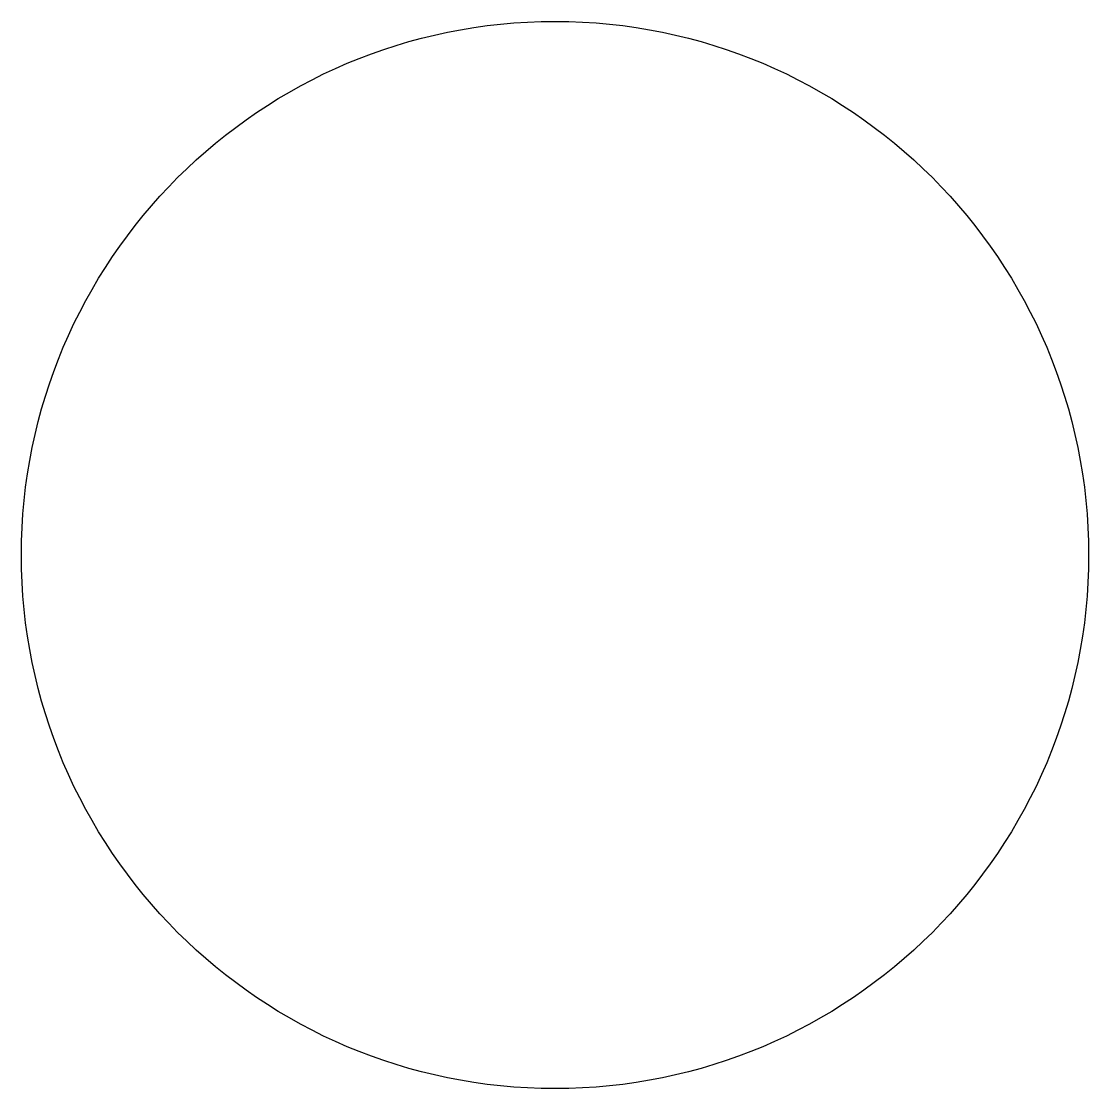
# Model space of a CAD drawing. Extents: x 35 to 65, y 35 to 65.
import ezdxf

# ---------------------------------------------------------------- set-up
doc = ezdxf.new("R2010")
doc.units = 0
doc.layers.get('0').update_dxf_attribs({"linetype": 'CONTINUOUS'})

msp = doc.modelspace()

# ---------------------------------------------------------------- linework, layer by layer
msp.add_circle((50, 50), 15)

doc.saveas('drawing.dxf')
